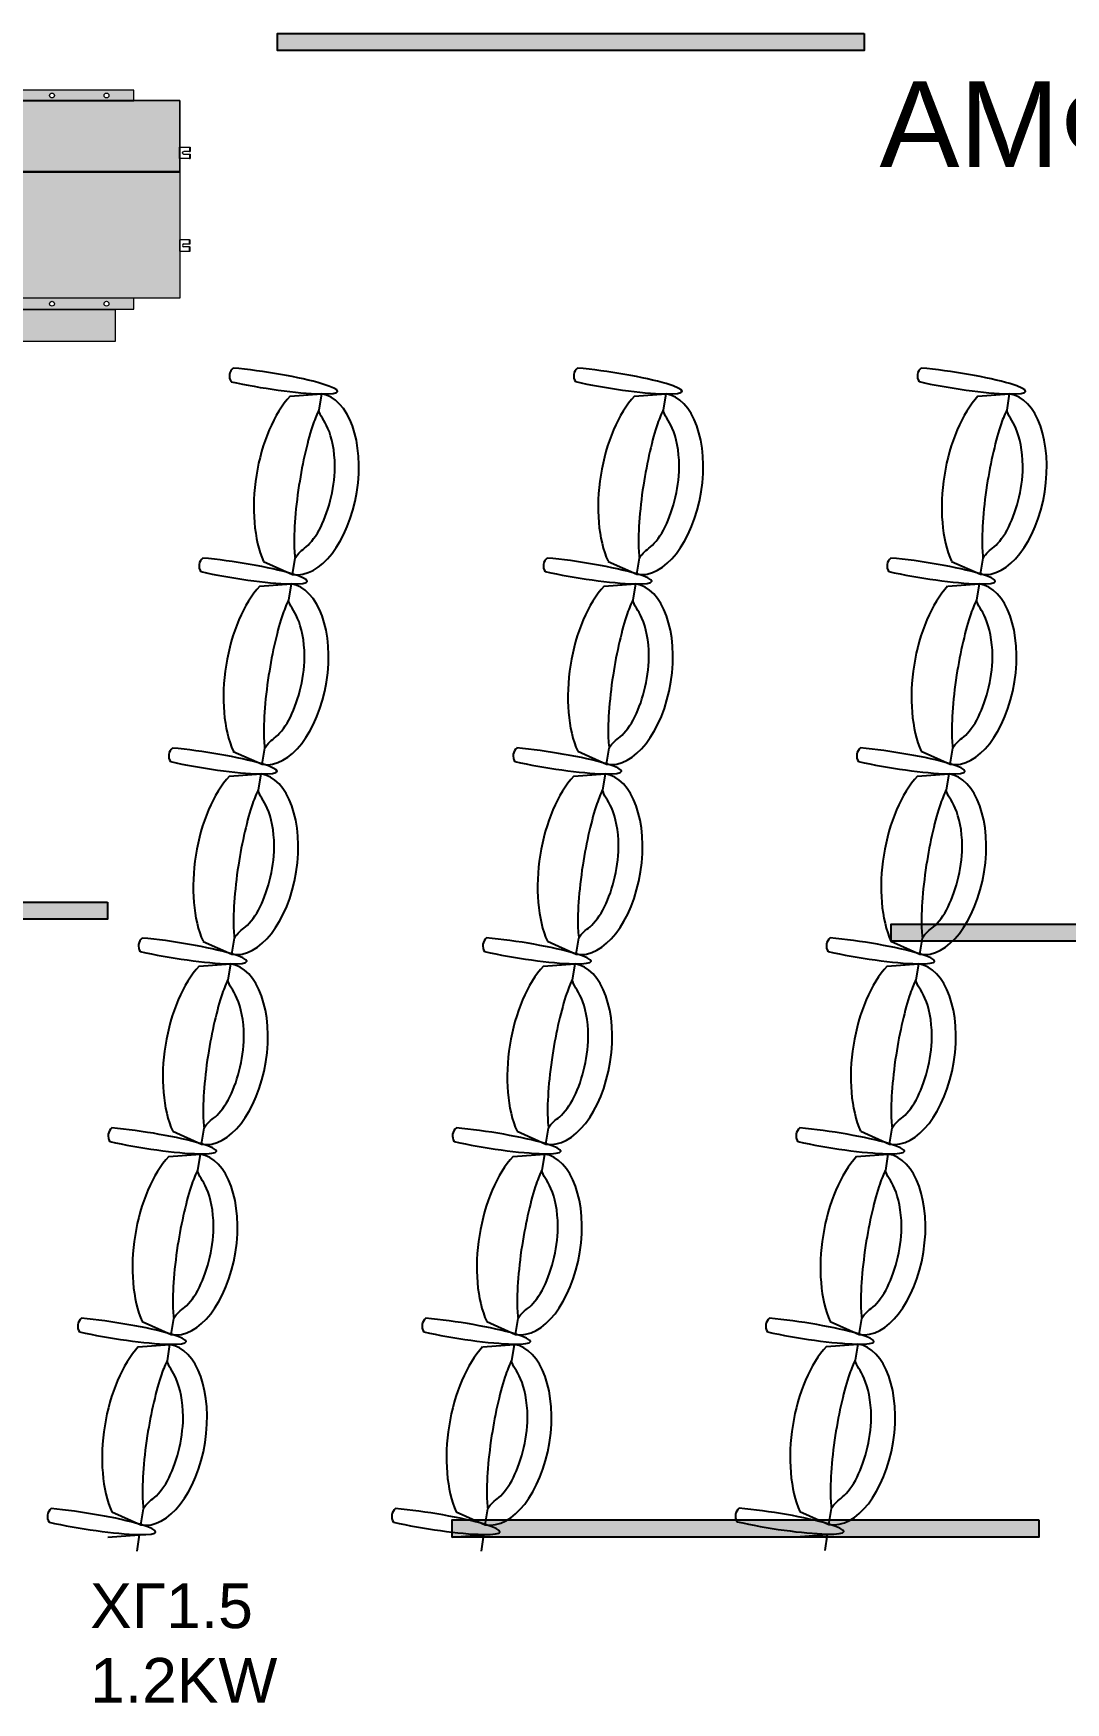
# Model space of a CAD drawing. Header units: metres. Extents: x -11 to 85, y -301 to 135.
# Drawn here: x 21.915 to 24.919, y 34.36 to 39.22 of the extents above; entities that cross this region are included whole.
import ezdxf

# ---------------------------------------------------------------- set-up
doc = ezdxf.new("R2010")
doc.units = ezdxf.units.M
doc.header["$LTSCALE"] = 0.036
for name, color, linetype in [('arxitek corofos', 252, 'Continuous'), ('Epipla', 252, 'Continuous'), ('hatch color', 252, 'Continuous'), ('HLEK_FL001_SYMBOLS', 230, 'Continuous'), ('KYKLOFORHTES', 152, 'Continuous')]:
    doc.layers.add(name, color=color, linetype=linetype)
doc.layers.add('axel', color=170, linetype='Continuous', lineweight=0)
doc.layers.add('fan klima vrv kanalati', color=170, linetype='Continuous', lineweight=0)
doc.styles.add('COMU-N', font='arial.ttf')

# ---------------------------------------------------------------- blocks, each defined once
blk = doc.blocks.new('A$C4C174ED7')
at = {"layer": 'Epipla'}
for p, q in [((2.6721, 3.0495), (2.7633, 3.0565)), ((2.7633, 3.0565), (2.7558, 3.009)), ((3.6743, 3.0497), (3.7655, 3.0566)), ((3.7655, 3.0566), (3.758, 3.0092)), ((4.6743, 3.0497), (4.7655, 3.0566)), ((4.7655, 3.0566), (4.758, 3.0092)), ((2.6795, 2.5311), (2.687, 2.578)), ((3.6817, 2.5313), (3.6892, 2.5782)), ((4.6817, 2.5313), (4.6892, 2.5782)), ((2.5954, 2.5688), (2.6795, 2.5311)), ((3.5976, 2.569), (3.6817, 2.5313)), ((4.5976, 2.569), (4.6817, 2.5313)), ((2.5838, 2.4965), (2.6751, 2.5035)), ((2.6751, 2.5035), (2.6675, 2.456)), ((3.5861, 2.4967), (3.6773, 2.5036)), ((3.6773, 2.5036), (3.6697, 2.4562)), ((4.5861, 2.4967), (4.6773, 2.5036)), ((4.6773, 2.5036), (4.6697, 2.4562)), ((2.5071, 2.0158), (2.5913, 1.9781)), ((2.5913, 1.9781), (2.5988, 2.025)), ((3.5094, 2.016), (3.5935, 1.9783)), ((3.5935, 1.9783), (3.601, 2.0252)), ((4.5094, 2.016), (4.5935, 1.9783)), ((4.5935, 1.9783), (4.601, 2.0252)), ((2.4956, 1.9435), (2.5869, 1.9505)), ((2.5869, 1.9505), (2.5793, 1.903)), ((3.4978, 1.9437), (3.5891, 1.9506)), ((3.5891, 1.9506), (3.5815, 1.9032)), ((4.4978, 1.9437), (4.5891, 1.9506)), ((4.5891, 1.9506), (4.5815, 1.9032)), ((2.4189, 1.4628), (2.503, 1.4251)), ((2.503, 1.4251), (2.5105, 1.472)), ((3.4211, 1.463), (3.5053, 1.4253)), ((3.5053, 1.4253), (3.5127, 1.4722)), ((4.4211, 1.463), (4.5053, 1.4253)), ((4.5053, 1.4253), (4.5127, 1.4722)), ((2.4074, 1.3905), (2.4986, 1.3975)), ((2.4986, 1.3975), (2.4911, 1.35)), ((3.4096, 1.3906), (3.5009, 1.3976)), ((3.5009, 1.3976), (3.4933, 1.3502)), ((4.4096, 1.3906), (4.5009, 1.3976)), ((4.5009, 1.3976), (4.4933, 1.3502)), ((2.3307, 0.9098), (2.4148, 0.8721)), ((2.4148, 0.8721), (2.4223, 0.919)), ((3.3329, 0.91), (3.417, 0.8723)), ((3.417, 0.8723), (3.4245, 0.9192)), ((4.3329, 0.91), (4.417, 0.8723)), ((4.417, 0.8723), (4.4245, 0.9192)), ((2.319, 0.8364), (2.4102, 0.8434)), ((2.4102, 0.8434), (2.4027, 0.7959)), ((3.3212, 0.8366), (3.4124, 0.8435)), ((3.4124, 0.8435), (3.4049, 0.7961)), ((4.3212, 0.8366), (4.4124, 0.8435)), ((4.4124, 0.8435), (4.4049, 0.7961)), ((2.2423, 0.3557), (2.3264, 0.318)), ((2.3264, 0.318), (2.3339, 0.3649)), ((3.2445, 0.3559), (3.3286, 0.3182)), ((3.3286, 0.3182), (3.3361, 0.3651)), ((4.2445, 0.3559), (4.3286, 0.3182)), ((4.3286, 0.3182), (4.3361, 0.3651)), ((2.2306, 0.2823), (2.3218, 0.2893)), ((2.3218, 0.2893), (2.3143, 0.2418)), ((3.2328, 0.2825), (3.324, 0.2894)), ((3.324, 0.2894), (3.3165, 0.242)), ((4.233, 0.2836), (4.3242, 0.2905)), ((4.3242, 0.2905), (4.3166, 0.2431)), ((2.238, -0.2361), (2.2455, -0.1892)), ((3.2402, -0.2359), (3.2477, -0.189)), ((4.2404, -0.2348), (4.2479, -0.1879)), ((2.1539, -0.1984), (2.238, -0.2361)), ((3.1561, -0.1982), (3.2402, -0.2359)), ((4.1563, -0.1971), (4.2404, -0.2348)), ((2.1422, -0.2718), (2.2334, -0.2648)), ((2.2334, -0.2648), (2.2259, -0.3123)), ((3.1444, -0.2716), (3.2356, -0.2647)), ((3.2356, -0.2647), (3.2281, -0.3121)), ((4.1446, -0.2705), (4.2358, -0.2636)), ((4.2358, -0.2636), (4.2282, -0.311))]:
    blk.add_line(p, q, dxfattribs=at)
for points in [[(2.5069, 3.1315, 0.397593), (2.5007, 3.092)], [(3.5091, 3.1317, 0.397593), (3.503, 3.0922)], [(4.5091, 3.1317, 0.397593), (4.503, 3.0922)], [(2.4187, 2.5785, 0.397593), (2.4125, 2.539)], [(3.4209, 2.5787, 0.397593), (3.4147, 2.5392)], [(4.4209, 2.5787, 0.397593), (4.4147, 2.5392)], [(2.3304, 2.0255, 0.397593), (2.3243, 1.986)], [(3.3327, 2.0257, 0.397593), (3.3265, 1.9862)], [(4.3327, 2.0257, 0.397593), (4.3265, 1.9862)], [(2.2422, 1.4725, 0.397593), (2.2361, 1.433)], [(3.2444, 1.4727, 0.397593), (3.2383, 1.4331)], [(4.2444, 1.4727, 0.397593), (4.2383, 1.4331)], [(2.154, 0.9195, 0.397593), (2.1478, 0.88)], [(2.154, 0.9195, 0.397593), (2.1478, 0.88)], [(3.1562, 0.9197, 0.397593), (3.15, 0.8801)], [(3.1562, 0.9197, 0.397593), (3.15, 0.8801)], [(4.1562, 0.9197, 0.397593), (4.15, 0.8801)], [(2.0656, 0.3654, 0.397593), (2.0594, 0.3259)], [(2.0656, 0.3654, 0.397593), (2.0594, 0.3259)], [(3.0678, 0.3656, 0.397593), (3.0616, 0.326)], [(3.0678, 0.3656, 0.397593), (3.0616, 0.326)], [(4.0678, 0.3656, 0.397593), (4.0616, 0.326)], [(1.9772, -0.1887, 0.397593), (1.971, -0.2282)], [(1.9772, -0.1887, 0.397593), (1.971, -0.2282)], [(2.9794, -0.1885, 0.397593), (2.9732, -0.228)], [(2.9794, -0.1885, 0.397593), (2.9732, -0.228)], [(3.9796, -0.1874, 0.397593), (3.9734, -0.227)]]:
    blk.add_lwpolyline(points, format="xyb", dxfattribs=at)
for centre, major_axis, ratio, start_param, end_param in [((2.6079, 3.0954), (-0.2028, 0.0318), 0.113529, 1.031877, 5.251545), ((3.6101, 3.0956), (-0.2028, 0.0318), 0.113529, 1.031877, 5.251545), ((4.6101, 3.0956), (-0.2028, 0.0318), 0.113529, 1.031877, 5.251545), ((2.7214, 2.7938), (0.0463, 0.2995), 0.493003, 0.628379, 2.49343), ((2.7214, 2.7938), (0.0419, 0.2627), 0.552275, 3.141593, 6.283185), ((3.7236, 2.794), (0.0463, 0.2995), 0.493003, 0.628379, 2.49343), ((3.7236, 2.794), (0.0419, 0.2627), 0.552275, 3.141593, 6.283185), ((4.7236, 2.794), (0.0463, 0.2995), 0.493003, 0.628379, 2.49343), ((4.7236, 2.794), (0.0419, 0.2627), 0.552275, 3.141593, 6.283185), ((2.5197, 2.5424), (-0.2028, 0.0318), 0.113529, 1.031877, 5.251545), ((3.5219, 2.5426), (-0.2028, 0.0318), 0.113529, 1.031877, 5.251545), ((4.5219, 2.5426), (-0.2028, 0.0318), 0.113529, 1.031877, 5.251545), ((2.6332, 2.2408), (0.0463, 0.2995), 0.493003, 0.628379, 2.49343), ((2.6332, 2.2408), (0.0419, 0.2627), 0.552275, 3.141593, 6.283185), ((3.6354, 2.241), (0.0463, 0.2995), 0.493003, 0.628379, 2.49343), ((3.6354, 2.241), (0.0419, 0.2627), 0.552275, 3.141593, 6.283185), ((4.6354, 2.241), (0.0463, 0.2995), 0.493003, 0.628379, 2.49343), ((4.6354, 2.241), (0.0419, 0.2627), 0.552275, 3.141593, 6.283185), ((2.4315, 1.9894), (-0.2028, 0.0318), 0.113529, 1.031877, 5.251545), ((3.4337, 1.9896), (-0.2028, 0.0318), 0.113529, 1.031877, 5.251545), ((4.4337, 1.9896), (-0.2028, 0.0318), 0.113529, 1.031877, 5.251545), ((2.545, 1.6878), (0.0419, 0.2627), 0.552275, 3.141593, 6.283185), ((3.5472, 1.6879), (0.0419, 0.2627), 0.552275, 3.141593, 6.283185), ((4.5472, 1.6879), (0.0419, 0.2627), 0.552275, 3.141593, 6.283185), ((2.545, 1.6878), (0.0463, 0.2995), 0.493003, 0.628379, 2.49343), ((3.5472, 1.6879), (0.0463, 0.2995), 0.493003, 0.628379, 2.49343), ((4.5472, 1.6879), (0.0463, 0.2995), 0.493003, 0.628379, 2.49343), ((2.3432, 1.4364), (-0.2028, 0.0318), 0.113529, 1.031877, 5.251545), ((3.3454, 1.4366), (-0.2028, 0.0318), 0.113529, 1.031877, 5.251545), ((4.3454, 1.4366), (-0.2028, 0.0318), 0.113529, 1.031877, 5.251545), ((2.4567, 1.1348), (0.0463, 0.2995), 0.493003, 0.628379, 2.49343), ((2.4567, 1.1348), (0.0419, 0.2627), 0.552275, 3.141593, 6.283185), ((3.4589, 1.1349), (0.0463, 0.2995), 0.493003, 0.628379, 2.49343), ((3.4589, 1.1349), (0.0419, 0.2627), 0.552275, 3.141593, 6.283185), ((4.4589, 1.1349), (0.0463, 0.2995), 0.493003, 0.628379, 2.49343), ((4.4589, 1.1349), (0.0419, 0.2627), 0.552275, 3.141593, 6.283185), ((2.255, 0.8834), (-0.2028, 0.0318), 0.113529, 1.031877, 5.251545), ((3.2572, 0.8836), (-0.2028, 0.0318), 0.113529, 1.031877, 5.251545), ((4.2572, 0.8836), (-0.2028, 0.0318), 0.113529, 1.031877, 5.251545), ((2.3683, 0.5807), (0.0463, 0.2995), 0.493003, 0.628379, 2.49343), ((2.3683, 0.5807), (0.0419, 0.2627), 0.552275, 3.141593, 6.283185), ((3.3705, 0.5809), (0.0463, 0.2995), 0.493003, 0.628379, 2.49343), ((3.3705, 0.5809), (0.0419, 0.2627), 0.552275, 3.141593, 6.283185), ((4.3705, 0.5809), (0.0463, 0.2995), 0.493003, 0.628379, 2.49343), ((4.3705, 0.5809), (0.0419, 0.2627), 0.552275, 3.141593, 6.283185), ((2.1666, 0.3293), (-0.2028, 0.0318), 0.113529, 1.031877, 5.251545), ((3.1688, 0.3295), (-0.2028, 0.0318), 0.113529, 1.031877, 5.251545), ((4.1688, 0.3295), (-0.2028, 0.0318), 0.113529, 1.031877, 5.251545), ((2.2799, 0.0266), (0.0463, 0.2995), 0.493003, 0.628379, 2.49343), ((2.2799, 0.0266), (0.0419, 0.2627), 0.552275, 3.141593, 6.283185), ((3.2821, 0.0268), (0.0463, 0.2995), 0.493003, 0.628379, 2.49343), ((3.2821, 0.0268), (0.0419, 0.2627), 0.552275, 3.141593, 6.283185), ((4.2823, 0.0278), (0.0463, 0.2995), 0.493003, 0.628379, 2.49343), ((4.2823, 0.0278), (0.0419, 0.2627), 0.552275, 3.141593, 6.283185), ((2.0782, -0.2248), (-0.2028, 0.0318), 0.113529, 1.031877, 5.251545), ((3.0804, -0.2246), (-0.2028, 0.0318), 0.113529, 1.031877, 5.251545), ((4.0806, -0.2235), (-0.2028, 0.0318), 0.113529, 1.031877, 5.251545)]:
    blk.add_ellipse(centre, major_axis=major_axis, ratio=ratio, start_param=start_param, end_param=end_param, dxfattribs=at)
for points, knots in [([(2.7558, 3.009), (2.7512, 3), (2.7453, 2.9861), (2.7243, 2.9246), (2.7086, 2.8574), (2.6867, 2.716), (2.682, 2.6419), (2.6854, 2.5909), (2.6862, 2.584), (2.6871, 2.5785)], [0.506584, 0.506584, 0.506584, 0.506584, 0.805592, 0.805592, 1.599086, 1.599086, 2.473163, 2.473163, 2.635992, 2.635992, 2.635992, 2.635992]), ([(2.6871, 2.5785), (2.6871, 2.5785), (2.6981, 2.5959), (2.7217, 2.6117), (2.7376, 2.6278), (2.7785, 2.6951), (2.7991, 2.7656), (2.8043, 2.8747), (2.7972, 2.9169), (2.7758, 2.9754), (2.7637, 2.9856), (2.7558, 3.009), (2.7558, 3.009), (2.7558, 3.009)], [3.141593, 3.141593, 3.141593, 3.141593, 3.601272, 3.601272, 4.06095, 4.06095, 4.924473, 4.924473, 5.526258, 5.526258, 6.140896, 6.140896, 6.283185, 6.283185, 6.283185, 6.283185]), ([(3.758, 3.0092), (3.7534, 3.0001), (3.7475, 2.9863), (3.7265, 2.9247), (3.7108, 2.8576), (3.689, 2.7162), (3.6843, 2.6421), (3.6876, 2.5911), (3.6884, 2.5841), (3.6893, 2.5786)], [0.506584, 0.506584, 0.506584, 0.506584, 0.805592, 0.805592, 1.599086, 1.599086, 2.473163, 2.473163, 2.635992, 2.635992, 2.635992, 2.635992]), ([(3.6893, 2.5786), (3.6893, 2.5786), (3.7003, 2.5961), (3.724, 2.6118), (3.7398, 2.628), (3.7807, 2.6953), (3.8013, 2.7658), (3.8065, 2.8749), (3.7994, 2.9171), (3.778, 2.9756), (3.7659, 2.9858), (3.758, 3.0092), (3.758, 3.0092), (3.758, 3.0092)], [3.141593, 3.141593, 3.141593, 3.141593, 3.601272, 3.601272, 4.06095, 4.06095, 4.924473, 4.924473, 5.526258, 5.526258, 6.140896, 6.140896, 6.283185, 6.283185, 6.283185, 6.283185]), ([(4.758, 3.0092), (4.7534, 3.0001), (4.7475, 2.9863), (4.7265, 2.9247), (4.7108, 2.8576), (4.689, 2.7162), (4.6843, 2.6421), (4.6876, 2.5911), (4.6884, 2.5841), (4.6893, 2.5786)], [0.506584, 0.506584, 0.506584, 0.506584, 0.805592, 0.805592, 1.599086, 1.599086, 2.473163, 2.473163, 2.635992, 2.635992, 2.635992, 2.635992]), ([(4.6893, 2.5786), (4.6893, 2.5786), (4.7003, 2.5961), (4.724, 2.6118), (4.7398, 2.628), (4.7807, 2.6953), (4.8013, 2.7658), (4.8065, 2.8749), (4.7994, 2.9171), (4.778, 2.9756), (4.7659, 2.9858), (4.758, 3.0092), (4.758, 3.0092), (4.758, 3.0092)], [3.141593, 3.141593, 3.141593, 3.141593, 3.601272, 3.601272, 4.06095, 4.06095, 4.924473, 4.924473, 5.526258, 5.526258, 6.140896, 6.140896, 6.283185, 6.283185, 6.283185, 6.283185]), ([(2.6675, 2.456), (2.6629, 2.4469), (2.6571, 2.4331), (2.636, 2.3715), (2.6203, 2.3044), (2.5985, 2.163), (2.5938, 2.0889), (2.5972, 2.0379), (2.598, 2.031), (2.5988, 2.0255)], [0.506584, 0.506584, 0.506584, 0.506584, 0.805592, 0.805592, 1.599086, 1.599086, 2.473163, 2.473163, 2.635992, 2.635992, 2.635992, 2.635992]), ([(2.5988, 2.0255), (2.5988, 2.0255), (2.6099, 2.0429), (2.6335, 2.0587), (2.6494, 2.0748), (2.6902, 2.1421), (2.7109, 2.2126), (2.7161, 2.3217), (2.7089, 2.3639), (2.6875, 2.4224), (2.6754, 2.4326), (2.6675, 2.456), (2.6675, 2.456), (2.6675, 2.456)], [3.141593, 3.141593, 3.141593, 3.141593, 3.601272, 3.601272, 4.06095, 4.06095, 4.924473, 4.924473, 5.526258, 5.526258, 6.140896, 6.140896, 6.283185, 6.283185, 6.283185, 6.283185]), ([(3.6697, 2.4562), (3.6652, 2.4471), (3.6593, 2.4333), (3.6382, 2.3717), (3.6225, 2.3046), (3.6007, 2.1632), (3.596, 2.0891), (3.5994, 2.0381), (3.6002, 2.0311), (3.6011, 2.0256)], [0.506584, 0.506584, 0.506584, 0.506584, 0.805592, 0.805592, 1.599086, 1.599086, 2.473163, 2.473163, 2.635992, 2.635992, 2.635992, 2.635992]), ([(3.6011, 2.0256), (3.6011, 2.0256), (3.6121, 2.0431), (3.6357, 2.0588), (3.6516, 2.075), (3.6925, 2.1422), (3.7131, 2.2128), (3.7183, 2.3219), (3.7111, 2.364), (3.6897, 2.4226), (3.6777, 2.4328), (3.6697, 2.4562), (3.6697, 2.4562), (3.6697, 2.4562)], [3.141593, 3.141593, 3.141593, 3.141593, 3.601272, 3.601272, 4.06095, 4.06095, 4.924473, 4.924473, 5.526258, 5.526258, 6.140896, 6.140896, 6.283185, 6.283185, 6.283185, 6.283185]), ([(4.6697, 2.4562), (4.6652, 2.4471), (4.6593, 2.4333), (4.6382, 2.3717), (4.6225, 2.3046), (4.6007, 2.1632), (4.596, 2.0891), (4.5994, 2.0381), (4.6002, 2.0311), (4.6011, 2.0256)], [0.506584, 0.506584, 0.506584, 0.506584, 0.805592, 0.805592, 1.599086, 1.599086, 2.473163, 2.473163, 2.635992, 2.635992, 2.635992, 2.635992]), ([(4.6011, 2.0256), (4.6011, 2.0256), (4.6121, 2.0431), (4.6357, 2.0588), (4.6516, 2.075), (4.6925, 2.1422), (4.7131, 2.2128), (4.7183, 2.3219), (4.7111, 2.364), (4.6897, 2.4226), (4.6777, 2.4328), (4.6697, 2.4562), (4.6697, 2.4562), (4.6697, 2.4562)], [3.141593, 3.141593, 3.141593, 3.141593, 3.601272, 3.601272, 4.06095, 4.06095, 4.924473, 4.924473, 5.526258, 5.526258, 6.140896, 6.140896, 6.283185, 6.283185, 6.283185, 6.283185]), ([(2.5793, 1.903), (2.5747, 1.8939), (2.5689, 1.8801), (2.5478, 1.8185), (2.5321, 1.7514), (2.5103, 1.61), (2.5056, 1.5359), (2.509, 1.4849), (2.5097, 1.4779), (2.5106, 1.4725)], [0.506584, 0.506584, 0.506584, 0.506584, 0.805592, 0.805592, 1.599086, 1.599086, 2.473163, 2.473163, 2.635992, 2.635992, 2.635992, 2.635992]), ([(2.5106, 1.4725), (2.5106, 1.4725), (2.5216, 1.4899), (2.5453, 1.5057), (2.5612, 1.5218), (2.602, 1.5891), (2.6227, 1.6596), (2.6278, 1.7687), (2.6207, 1.8109), (2.5993, 1.8694), (2.5872, 1.8796), (2.5793, 1.903), (2.5793, 1.903), (2.5793, 1.903)], [3.141593, 3.141593, 3.141593, 3.141593, 3.601272, 3.601272, 4.06095, 4.06095, 4.924473, 4.924473, 5.526258, 5.526258, 6.140896, 6.140896, 6.283185, 6.283185, 6.283185, 6.283185]), ([(3.5815, 1.9032), (3.5769, 1.8941), (3.5711, 1.8803), (3.55, 1.8187), (3.5343, 1.7516), (3.5125, 1.6102), (3.5078, 1.5361), (3.5112, 1.4851), (3.512, 1.4781), (3.5128, 1.4726)], [0.506584, 0.506584, 0.506584, 0.506584, 0.805592, 0.805592, 1.599086, 1.599086, 2.473163, 2.473163, 2.635992, 2.635992, 2.635992, 2.635992]), ([(3.5128, 1.4726), (3.5128, 1.4726), (3.5239, 1.4901), (3.5475, 1.5058), (3.5634, 1.5219), (3.6042, 1.5892), (3.6249, 1.6598), (3.6301, 1.7689), (3.6229, 1.811), (3.6015, 1.8696), (3.5894, 1.8798), (3.5815, 1.9032), (3.5815, 1.9032), (3.5815, 1.9032)], [3.141593, 3.141593, 3.141593, 3.141593, 3.601272, 3.601272, 4.06095, 4.06095, 4.924473, 4.924473, 5.526258, 5.526258, 6.140896, 6.140896, 6.283185, 6.283185, 6.283185, 6.283185]), ([(4.5815, 1.9032), (4.5769, 1.8941), (4.5711, 1.8803), (4.55, 1.8187), (4.5343, 1.7516), (4.5125, 1.6102), (4.5078, 1.5361), (4.5112, 1.4851), (4.512, 1.4781), (4.5128, 1.4726)], [0.506584, 0.506584, 0.506584, 0.506584, 0.805592, 0.805592, 1.599086, 1.599086, 2.473163, 2.473163, 2.635992, 2.635992, 2.635992, 2.635992]), ([(4.5128, 1.4726), (4.5128, 1.4726), (4.5239, 1.4901), (4.5475, 1.5058), (4.5634, 1.5219), (4.6042, 1.5892), (4.6249, 1.6598), (4.6301, 1.7689), (4.6229, 1.811), (4.6015, 1.8696), (4.5894, 1.8798), (4.5815, 1.9032), (4.5815, 1.9032), (4.5815, 1.9032)], [3.141593, 3.141593, 3.141593, 3.141593, 3.601272, 3.601272, 4.06095, 4.06095, 4.924473, 4.924473, 5.526258, 5.526258, 6.140896, 6.140896, 6.283185, 6.283185, 6.283185, 6.283185]), ([(2.4911, 1.35), (2.4865, 1.3409), (2.4806, 1.3271), (2.4596, 1.2655), (2.4439, 1.1984), (2.422, 1.057), (2.4174, 0.9829), (2.4207, 0.9319), (2.4215, 0.9249), (2.4224, 0.9195)], [0.506584, 0.506584, 0.506584, 0.506584, 0.805592, 0.805592, 1.599086, 1.599086, 2.473163, 2.473163, 2.635992, 2.635992, 2.635992, 2.635992]), ([(2.4224, 0.9195), (2.4224, 0.9195), (2.4334, 0.9369), (2.4571, 0.9527), (2.4729, 0.9688), (2.5138, 1.0361), (2.5344, 1.1066), (2.5396, 1.2157), (2.5325, 1.2579), (2.5111, 1.3164), (2.499, 1.3266), (2.4911, 1.35), (2.4911, 1.35), (2.4911, 1.35)], [3.141593, 3.141593, 3.141593, 3.141593, 3.601272, 3.601272, 4.06095, 4.06095, 4.924473, 4.924473, 5.526258, 5.526258, 6.140896, 6.140896, 6.283185, 6.283185, 6.283185, 6.283185]), ([(3.4933, 1.3502), (3.4887, 1.3411), (3.4828, 1.3273), (3.4618, 1.2657), (3.4461, 1.1985), (3.4243, 1.0572), (3.4196, 0.9831), (3.4229, 0.9321), (3.4237, 0.9251), (3.4246, 0.9196)], [0.506584, 0.506584, 0.506584, 0.506584, 0.805592, 0.805592, 1.599086, 1.599086, 2.473163, 2.473163, 2.635992, 2.635992, 2.635992, 2.635992]), ([(3.4246, 0.9196), (3.4246, 0.9196), (3.4356, 0.937), (3.4593, 0.9528), (3.4751, 0.9689), (3.516, 1.0362), (3.5366, 1.1068), (3.5418, 1.2159), (3.5347, 1.258), (3.5133, 1.3166), (3.5012, 1.3268), (3.4933, 1.3502), (3.4933, 1.3502), (3.4933, 1.3502)], [3.141593, 3.141593, 3.141593, 3.141593, 3.601272, 3.601272, 4.06095, 4.06095, 4.924473, 4.924473, 5.526258, 5.526258, 6.140896, 6.140896, 6.283185, 6.283185, 6.283185, 6.283185]), ([(4.4933, 1.3502), (4.4887, 1.3411), (4.4828, 1.3273), (4.4618, 1.2657), (4.4461, 1.1985), (4.4243, 1.0572), (4.4196, 0.9831), (4.4229, 0.9321), (4.4237, 0.9251), (4.4246, 0.9196)], [0.506584, 0.506584, 0.506584, 0.506584, 0.805592, 0.805592, 1.599086, 1.599086, 2.473163, 2.473163, 2.635992, 2.635992, 2.635992, 2.635992]), ([(4.4246, 0.9196), (4.4246, 0.9196), (4.4356, 0.937), (4.4593, 0.9528), (4.4751, 0.9689), (4.516, 1.0362), (4.5366, 1.1068), (4.5418, 1.2159), (4.5347, 1.258), (4.5133, 1.3166), (4.5012, 1.3268), (4.4933, 1.3502), (4.4933, 1.3502), (4.4933, 1.3502)], [3.141593, 3.141593, 3.141593, 3.141593, 3.601272, 3.601272, 4.06095, 4.06095, 4.924473, 4.924473, 5.526258, 5.526258, 6.140896, 6.140896, 6.283185, 6.283185, 6.283185, 6.283185]), ([(2.4027, 0.7959), (2.3981, 0.7868), (2.3922, 0.773), (2.3712, 0.7114), (2.3555, 0.6443), (2.3336, 0.5029), (2.3289, 0.4288), (2.3323, 0.3778), (2.3331, 0.3709), (2.334, 0.3654)], [0.506584, 0.506584, 0.506584, 0.506584, 0.805592, 0.805592, 1.599086, 1.599086, 2.473163, 2.473163, 2.635992, 2.635992, 2.635992, 2.635992]), ([(2.334, 0.3654), (2.334, 0.3654), (2.345, 0.3828), (2.3687, 0.3986), (2.3845, 0.4147), (2.4254, 0.482), (2.446, 0.5525), (2.4512, 0.6616), (2.4441, 0.7038), (2.4227, 0.7623), (2.4106, 0.7725), (2.4027, 0.7959), (2.4027, 0.7959), (2.4027, 0.7959)], [3.141593, 3.141593, 3.141593, 3.141593, 3.601272, 3.601272, 4.06095, 4.06095, 4.924473, 4.924473, 5.526258, 5.526258, 6.140896, 6.140896, 6.283185, 6.283185, 6.283185, 6.283185]), ([(3.4049, 0.7961), (3.4003, 0.787), (3.3944, 0.7732), (3.3734, 0.7116), (3.3577, 0.6445), (3.3359, 0.5031), (3.3312, 0.429), (3.3345, 0.378), (3.3353, 0.371), (3.3362, 0.3655)], [0.506584, 0.506584, 0.506584, 0.506584, 0.805592, 0.805592, 1.599086, 1.599086, 2.473163, 2.473163, 2.635992, 2.635992, 2.635992, 2.635992]), ([(3.3362, 0.3655), (3.3362, 0.3655), (3.3472, 0.383), (3.3709, 0.3987), (3.3867, 0.4149), (3.4276, 0.4821), (3.4482, 0.5527), (3.4534, 0.6618), (3.4463, 0.7039), (3.4249, 0.7625), (3.4128, 0.7727), (3.4049, 0.7961), (3.4049, 0.7961), (3.4049, 0.7961)], [3.141593, 3.141593, 3.141593, 3.141593, 3.601272, 3.601272, 4.06095, 4.06095, 4.924473, 4.924473, 5.526258, 5.526258, 6.140896, 6.140896, 6.283185, 6.283185, 6.283185, 6.283185]), ([(4.4049, 0.7961), (4.4003, 0.787), (4.3944, 0.7732), (4.3734, 0.7116), (4.3577, 0.6445), (4.3359, 0.5031), (4.3312, 0.429), (4.3345, 0.378), (4.3353, 0.371), (4.3362, 0.3655)], [0.506584, 0.506584, 0.506584, 0.506584, 0.805592, 0.805592, 1.599086, 1.599086, 2.473163, 2.473163, 2.635992, 2.635992, 2.635992, 2.635992]), ([(4.3362, 0.3655), (4.3362, 0.3655), (4.3472, 0.383), (4.3709, 0.3987), (4.3867, 0.4149), (4.4276, 0.4821), (4.4482, 0.5527), (4.4534, 0.6618), (4.4463, 0.7039), (4.4249, 0.7625), (4.4128, 0.7727), (4.4049, 0.7961), (4.4049, 0.7961), (4.4049, 0.7961)], [3.141593, 3.141593, 3.141593, 3.141593, 3.601272, 3.601272, 4.06095, 4.06095, 4.924473, 4.924473, 5.526258, 5.526258, 6.140896, 6.140896, 6.283185, 6.283185, 6.283185, 6.283185]), ([(4.3166, 0.2431), (4.3121, 0.234), (4.3062, 0.2202), (4.2852, 0.1586), (4.2694, 0.0914), (4.2476, -0.0499), (4.2429, -0.124), (4.2463, -0.175), (4.2471, -0.182), (4.248, -0.1875)], [0.506584, 0.506584, 0.506584, 0.506584, 0.805592, 0.805592, 1.599086, 1.599086, 2.473163, 2.473163, 2.635992, 2.635992, 2.635992, 2.635992]), ([(4.248, -0.1875), (4.248, -0.1875), (4.259, -0.17), (4.2826, -0.1543), (4.2985, -0.1382), (4.3394, -0.0709), (4.36, -0.0003), (4.3652, 0.1088), (4.358, 0.1509), (4.3366, 0.2095), (4.3246, 0.2197), (4.3166, 0.2431), (4.3166, 0.2431), (4.3166, 0.2431)], [3.141593, 3.141593, 3.141593, 3.141593, 3.601272, 3.601272, 4.06095, 4.06095, 4.924473, 4.924473, 5.526258, 5.526258, 6.140896, 6.140896, 6.283185, 6.283185, 6.283185, 6.283185]), ([(2.3143, 0.2418), (2.3097, 0.2328), (2.3038, 0.2189), (2.2828, 0.1574), (2.2671, 0.0902), (2.2452, -0.0512), (2.2405, -0.1253), (2.2439, -0.1763), (2.2447, -0.1832), (2.2456, -0.1887)], [0.506584, 0.506584, 0.506584, 0.506584, 0.805592, 0.805592, 1.599086, 1.599086, 2.473163, 2.473163, 2.635992, 2.635992, 2.635992, 2.635992]), ([(2.2456, -0.1887), (2.2456, -0.1887), (2.2566, -0.1713), (2.2802, -0.1555), (2.2961, -0.1394), (2.337, -0.0721), (2.3576, -0.0016), (2.3628, 0.1075), (2.3557, 0.1497), (2.3343, 0.2082), (2.3222, 0.2184), (2.3143, 0.2418), (2.3143, 0.2418), (2.3143, 0.2418)], [3.141593, 3.141593, 3.141593, 3.141593, 3.601272, 3.601272, 4.06095, 4.06095, 4.924473, 4.924473, 5.526258, 5.526258, 6.140896, 6.140896, 6.283185, 6.283185, 6.283185, 6.283185]), ([(3.3165, 0.242), (3.3119, 0.2329), (3.306, 0.2191), (3.285, 0.1575), (3.2693, 0.0904), (3.2475, -0.051), (3.2428, -0.1251), (3.2461, -0.1761), (3.2469, -0.1831), (3.2478, -0.1886)], [0.506584, 0.506584, 0.506584, 0.506584, 0.805592, 0.805592, 1.599086, 1.599086, 2.473163, 2.473163, 2.635992, 2.635992, 2.635992, 2.635992]), ([(3.2478, -0.1886), (3.2478, -0.1886), (3.2588, -0.1711), (3.2825, -0.1554), (3.2983, -0.1392), (3.3392, -0.0719), (3.3598, -0.0014), (3.365, 0.1077), (3.3579, 0.1499), (3.3365, 0.2084), (3.3244, 0.2186), (3.3165, 0.242), (3.3165, 0.242), (3.3165, 0.242)], [3.141593, 3.141593, 3.141593, 3.141593, 3.601272, 3.601272, 4.06095, 4.06095, 4.924473, 4.924473, 5.526258, 5.526258, 6.140896, 6.140896, 6.283185, 6.283185, 6.283185, 6.283185])]:
    blk.add_open_spline(points, degree=3, knots=knots, dxfattribs=at)
blk = doc.blocks.new('led 69W')
at = {"layer": 'hatch color'}
blk.add_hatch(color=181, dxfattribs=at).paths.add_polyline_path([(102.8081, -3.6363), (102.8081, -3.6863), (101.1007, -3.6863), (101.1007, -3.6363)])
at = {"layer": 'HLEK_FL001_SYMBOLS'}
blk.add_lwpolyline([(102.8081, -3.6363), (102.8081, -3.6863), (101.1007, -3.6863), (101.1007, -3.6363)], close=True, dxfattribs=at)
blk = doc.blocks.new('A$C5A126718')
at = {"layer": 'axel'}
for p, q in [((-0.0317, 0.0343), (-0.0317, 0.0321)), ((-0.0301, 0.0343), (-0.0317, 0.0343)), ((-0.0317, 0.0321), (-0.0317, 0.0236)), ((-0.0317, 0.0321), (-0.0301, 0.0321)), ((-0.0317, 0.0236), (-0.0301, 0.0236)), ((-0.0317, 0.0236), (-0.0317, 0.0214)), ((-0.0301, 0.0214), (-0.0317, 0.0214)), ((-0.0301, 0.0129), (-0.0317, 0.0129)), ((-0.0317, 0.0129), (-0.0317, 0.0107)), ((-0.0317, 0.0107), (-0.0301, 0.0107)), ((-0.0317, 0.0107), (-0.0317, 0.0021)), ((-0.0317, 0.0021), (-0.0301, 0.0021)), ((-0.0317, 0.0021), (-0.0317, 0)), ((-0.0301, 0), (-0.0317, 0)), ((-0.0012, 0.0343), (-0.0301, 0.0343)), ((-0.0301, 0.0343), (-0.0301, 0.0321)), ((-0.0301, 0.0321), (-0.0301, 0.0236)), ((-0.0301, 0.0236), (-0.0301, 0.0214)), ((-0.0301, 0.0214), (-0.0131, 0.0214)), ((-0.0301, 0.0129), (-0.0301, 0.0107)), ((-0.0131, 0.0129), (-0.0301, 0.0129)), ((-0.0301, 0.0107), (-0.0301, 0.0021)), ((-0.0301, 0.0021), (-0.0301, 0)), ((-0.0301, 0), (-0.0012, 0)), ((-0.0012, 0.0343), (0, 0.0343)), ((-0.0012, 0.0343), (-0.0012, 0.033)), ((-0.0012, 0.033), (-0.0012, 0.03)), ((-0.0012, 0.03), (-0.0012, 0.0271)), ((-0.0012, 0.0271), (0, 0.0271)), ((-0.0012, 0.027), (-0.0012, 0.0271)), ((-0.0012, 0.0073), (-0.0012, 0.027)), ((-0.0012, 0.0071), (-0.0012, 0.0073)), ((-0.0012, 0.0071), (0, 0.0071)), ((-0.0012, 0.0071), (-0.0012, 0.0043)), ((-0.0012, 0.0043), (-0.0012, 0.0013)), ((-0.0012, 0.0013), (-0.0012, 0)), ((-0.0012, 0), (0, 0)), ((0.0004, 0.0271), (0.0004, 0.0343)), ((0.0004, 0.0271), (0.0004, 0.0343)), ((0.0004, 0.0211), (0.0004, 0.0271)), ((0.0004, 0.0211), (0.0004, 0.0271)), ((0.0004, 0.0207), (0.0004, 0.0211)), ((0.0004, 0.0207), (0.0004, 0.0211)), ((0.0004, 0.0186), (0.0004, 0.0207)), ((0.0004, 0.0186), (0.0004, 0.0207)), ((0.0004, 0.0157), (0.0004, 0.0186)), ((0.0004, 0.0157), (0.0004, 0.0186)), ((0.0004, 0.0136), (0.0004, 0.0157)), ((0.0004, 0.0136), (0.0004, 0.0157)), ((0.0004, 0.0132), (0.0004, 0.0136)), ((0.0004, 0.0132), (0.0004, 0.0136)), ((0.0004, 0.0071), (0.0004, 0.0132)), ((0.0004, 0.0071), (0.0004, 0.0132)), ((0.0004, 0), (0.0004, 0.0071)), ((0.0004, 0), (0.0004, 0.0071))]:
    blk.add_line(p, q, dxfattribs=at)
blk.add_arc((-0.0131, 0.0171), 0.00429, 270, 90, dxfattribs=at)
blk = doc.blocks.new('A$C3A54651E')
at = {"layer": 'axel'}
for p, q in [((0.0091, 0.0228), (0, 0.0228)), ((0, 0.0228), (0, 0)), ((0.0091, 0), (0, 0)), ((0.0091, 0), (0.0091, 0.0228)), ((0.0091, 0.0171), (0.0162, 0.0171)), ((0.0091, 0.0057), (0.0162, 0.0057)), ((0.0162, 0.019), (0.0166, 0.0193)), ((0.0162, 0.0038), (0.0162, 0.019)), ((0.0162, 0.0038), (0.0166, 0.0035)), ((0.0166, 0.0035), (0.0166, 0.0193)), ((0.0166, 0.0193), (0.0184, 0.0193)), ((0.0166, 0.0035), (0.0184, 0.0035)), ((0.0184, 0.02), (0.0184, 0.0199)), ((0.0184, 0.02), (0.0184, 0.02)), ((0.0184, 0.0199), (0.0184, 0.0193)), ((0.0184, 0.0193), (0.0184, 0.0153)), ((0.0184, 0.0153), (0.0184, 0.0067)), ((0.0184, 0.0067), (0.0184, 0.0035)), ((0.0184, 0.0035), (0.0184, 0.0028)), ((0.0184, 0.0028), (0.0184, 0.0028)), ((0.0191, 0.0202), (0.0254, 0.0202)), ((0.0191, 0.0197), (0.0254, 0.0197)), ((0.0191, 0.0109), (0.0254, 0.0109)), ((0.0191, 0.0026), (0.0254, 0.0026)), ((0.0262, 0.0199), (0.0262, 0.02)), ((0.0262, 0.02), (0.0262, 0.02)), ((0.0262, 0.0182), (0.0262, 0.0199)), ((0.0262, 0.0153), (0.0262, 0.0182)), ((0.0262, 0.0182), (0.0284, 0.0182)), ((0.0262, 0.0067), (0.0262, 0.0153)), ((0.0262, 0.0046), (0.0262, 0.0067)), ((0.0262, 0.0028), (0.0262, 0.0046)), ((0.0262, 0.0046), (0.0284, 0.0046)), ((0.0262, 0.0028), (0.0262, 0.0028)), ((0.0284, 0.0193), (0.037, 0.0193)), ((0.0284, 0.0182), (0.0284, 0.0193)), ((0.0284, 0.0046), (0.0284, 0.0182)), ((0.0284, 0.0035), (0.0284, 0.0046)), ((0.0284, 0.0035), (0.037, 0.0035)), ((0.037, 0.0035), (0.037, 0.0193)), ((0.0373, 0.019), (0.037, 0.0193)), ((0.0373, 0.0037), (0.037, 0.0035)), ((0.0373, 0.0182), (0.0373, 0.019)), ((0.0373, 0.0046), (0.0373, 0.0182)), ((0.0373, 0.0182), (0.0403, 0.0182)), ((0.0373, 0.0037), (0.0373, 0.0046)), ((0.0373, 0.0046), (0.0403, 0.0046)), ((0.0403, 0.0046), (0.0403, 0.0182)), ((0.0423, 0.0162), (0.0403, 0.0182)), ((0.0423, 0.0066), (0.0403, 0.0046)), ((0.0423, 0.0066), (0.0423, 0.0162))]:
    blk.add_line(p, q, dxfattribs=at)
for points in [[(0.0191, 0.0202, 0.004311), (0.019, 0.0202, 0.005535), (0.0188, 0.0202, 0.007292), (0.0187, 0.0201, 0.009929), (0.0186, 0.0201), (0.0186, 0.0201, 0.019665), (0.0185, 0.02, 0.032685), (0.0184, 0.02, 0.060642), (0.0184, 0.02), (0.0184, 0.02)], [(0.0184, 0.0199, 0.159929), (0.0184, 0.0199, 0.090191), (0.0184, 0.0199, 0.0462), (0.0184, 0.0199, 0.02623), (0.0185, 0.0198), (0.0186, 0.0198, 0.013719), (0.0187, 0.0198, 0.009481), (0.0188, 0.0198, 0.006867), (0.0189, 0.0197, 0.005151), (0.0191, 0.0197)], [(0.0191, 0.0197, 0.015295), (0.0188, 0.0186, 0.017604), (0.0186, 0.0175), (0.0185, 0.0169, 0.02245), (0.0184, 0.0158), (0.0184, 0.0153)], [(0.0184, 0.0153, 0.023182), (0.0184, 0.0142, 0.022013), (0.0186, 0.0131), (0.0187, 0.0125, 0.017076), (0.0189, 0.0114), (0.0191, 0.0109)], [(0.0191, 0.0109, 0.016103), (0.0188, 0.0098, 0.018613), (0.0186, 0.0088), (0.0185, 0.0083, 0.023826), (0.0184, 0.0072), (0.0184, 0.0067)], [(0.0184, 0.0067, 0.024647), (0.0184, 0.0057, 0.023359), (0.0186, 0.0046), (0.0187, 0.0041, 0.018023), (0.0189, 0.0031), (0.0191, 0.0026)], [(0.0191, 0.0026, -0.004311), (0.019, 0.0026, -0.005535), (0.0188, 0.0026, -0.007292), (0.0187, 0.0027, -0.009929), (0.0186, 0.0027), (0.0186, 0.0027, -0.019665), (0.0185, 0.0027, -0.032685), (0.0184, 0.0028, -0.060642), (0.0184, 0.0028), (0.0184, 0.0028)], [(0.0262, 0.02, 0.102242), (0.0262, 0.02, 0.051435), (0.0261, 0.02, 0.028507), (0.0261, 0.0201, 0.01755), (0.026, 0.0201), (0.0259, 0.0201, 0.009159), (0.0258, 0.0201, 0.006785), (0.0257, 0.0202, 0.005184), (0.0255, 0.0202), (0.0254, 0.0202)], [(0.0254, 0.0197, 0.004812), (0.0256, 0.0197, 0.00636), (0.0258, 0.0198, 0.008685), (0.0259, 0.0198, 0.012384), (0.026, 0.0198), (0.0261, 0.0198, 0.023143), (0.0261, 0.0199, 0.039656), (0.0262, 0.0199, 0.07579), (0.0262, 0.0199, 0.144125), (0.0262, 0.0199)], [(0.0262, 0.0153, 0.023214), (0.0262, 0.0164, 0.02204), (0.026, 0.0175), (0.0259, 0.018, 0.017046), (0.0256, 0.0191), (0.0254, 0.0197)], [(0.0254, 0.0109, 0.01528), (0.0258, 0.012, 0.017585), (0.026, 0.013), (0.0261, 0.0136, 0.022468), (0.0262, 0.0147), (0.0262, 0.0153)], [(0.0262, 0.0067, 0.024685), (0.0262, 0.0078, 0.023392), (0.026, 0.0088), (0.0259, 0.0093, 0.017988), (0.0256, 0.0103), (0.0254, 0.0109)], [(0.0254, 0.0026, 0.016073), (0.0258, 0.0036, 0.018575), (0.026, 0.0046), (0.0261, 0.0052, 0.023861), (0.0262, 0.0062), (0.0262, 0.0067)], [(0.0262, 0.0028, -0.102242), (0.0262, 0.0028, -0.051435), (0.0261, 0.0028, -0.028507), (0.0261, 0.0027, -0.01755), (0.026, 0.0027), (0.0259, 0.0027, -0.009159), (0.0258, 0.0026, -0.006785), (0.0257, 0.0026, -0.005184), (0.0255, 0.0026), (0.0254, 0.0026)]]:
    blk.add_lwpolyline(points, format="xyb", dxfattribs=at)
blk = doc.blocks.new('A$C531E15D6')
at = {"layer": 'axel'}
for p, q in [((-0.0003, 0.0241), (-0.0003, -0.0359)), ((-0.0003, 0.0241), (0.0009, 0.0241)), ((-0.0003, 0.0134), (0, 0.0134)), ((-0.0003, 0.0113), (0, 0.0113)), ((-0.0003, 0.0066), (-0.0003, 0.0031)), ((-0.0003, 0.0066), (-0.0003, 0.0031)), ((0, 0.0059), (-0.0003, 0.0059)), ((-0.0003, 0.0031), (-0.0003, -0.0276)), ((0.0021, 0.0241), (0, 0.022)), ((0, 0.0059), (0, 0.022)), ((0, -0.0059), (0, 0.0059)), ((0, -0.0059), (0, 0.0059)), ((0.0012, 0.0241), (0.0009, 0.0241)), ((0.0012, 0.0241), (0.0009, 0.0241)), ((0.0012, 0.0241), (0.0021, 0.0241)), ((0.0021, 0.0241), (0.0321, 0.0241)), ((0.0021, 0.0241), (0.0321, 0.0241)), ((0.0321, 0.0241), (0.0343, 0.022)), ((0.0343, 0.022), (0.0343, 0.0134)), ((0.0343, 0.022), (0.0343, 0.0134)), ((0.0343, 0.0134), (0.0343, -0.0251)), ((0.0343, 0.0134), (0.0343, -0.0251)), ((0.038, 0.0127), (0.0343, 0.0128)), ((0.0347, 0.0056), (0.0343, 0.0056)), ((0.0347, 0.0056), (0.0347, -0.0059)), ((0.0357, 0.0099), (0.0357, 0.0045)), ((0.04, 0.0099), (0.0357, 0.0099)), ((0.0357, 0.0045), (0.0357, 0.0038)), ((0.0357, 0.0045), (0.0357, 0.0038)), ((0.0357, 0.0038), (0.0357, -0.0059)), ((0.0357, 0.0038), (0.0357, -0.0059)), ((0.038, 0.0127), (0.038, 0.0099)), ((0.04, 0.0099), (0.04, -0.0059)), ((0, -0.0176), (-0.0003, -0.0176)), ((-0.0003, -0.023), (0, -0.023)), ((-0.0003, -0.0251), (0, -0.0251)), ((-0.0003, -0.0276), (-0.0003, -0.0312)), ((-0.0003, -0.0276), (-0.0003, -0.0312)), ((-0.0003, -0.0359), (0.0021, -0.0359)), ((0, -0.0176), (0, -0.0059)), ((0, -0.0176), (0, -0.0059)), ((0, -0.0337), (0, -0.0176)), ((0.0021, -0.0359), (0, -0.0337)), ((0.0321, -0.0359), (0.0021, -0.0359)), ((0.0321, -0.0359), (0.0021, -0.0359)), ((0.0343, -0.0337), (0.0321, -0.0359)), ((0.0347, -0.0173), (0.0343, -0.0173)), ((0.038, -0.0244), (0.0343, -0.0245)), ((0.0343, -0.0251), (0.0343, -0.0337)), ((0.0343, -0.0251), (0.0343, -0.0337)), ((0.0347, -0.0059), (0.0347, -0.0173)), ((0.0357, -0.0059), (0.0357, -0.0155)), ((0.0357, -0.0059), (0.0357, -0.0155)), ((0.0357, -0.0155), (0.0357, -0.0162)), ((0.0357, -0.0155), (0.0357, -0.0162)), ((0.0357, -0.0162), (0.0357, -0.0216)), ((0.04, -0.0216), (0.0357, -0.0216)), ((0.038, -0.0244), (0.038, -0.0216)), ((0.04, -0.0059), (0.04, -0.0216))]:
    blk.add_line(p, q, dxfattribs=at)
for centre, radius in [((0.0171, 0.0199), 0.00214), ((0.0171, 0.0199), 0.00111), ((0.0171, -0.0316), 0.00214), ((0.0171, -0.0316), 0.00111)]:
    blk.add_circle(centre, radius, dxfattribs=at)
for centre, radius, start, end in [((0.0321, 0.022), 0.00214, 0, 90), ((0.0346, 0.0045), 0.00107, 0, 89.5416), ((0.0321, -0.0337), 0.00214, 270, 0), ((0.0346, -0.0162), 0.00107, 270.4584, 0)]:
    blk.add_arc(centre, radius, start, end, dxfattribs=at)
blk = doc.blocks.new('kanalati vrv')
at = {"layer": 'axel'}
h = blk.add_hatch(color=211, dxfattribs=at)
h.paths.add_polyline_path([(1068.2422, -83.982), (1068.2422, -84.0084), (1069.2982, -84.0084), (1069.2982, -83.982)])
h.paths.add_polyline_path([(1068.7042, -84.0011, -1), (1068.7042, -83.9893, -1)], flags=16)
h.paths.add_polyline_path([(1068.8362, -83.9893, -1), (1068.8362, -84.0011, -1)], flags=16)
h.paths.add_polyline_path([(1068.5722, -84.0011, -1), (1068.5722, -83.9893, -1)], flags=16)
h.paths.add_polyline_path([(1068.9682, -83.9893, -1), (1068.9682, -84.0011, -1)], flags=16)
h.paths.add_polyline_path([(1068.4402, -84.0011, -1), (1068.4402, -83.9893, -1)], flags=16)
h.paths.add_polyline_path([(1069.1002, -83.9893, -1), (1069.1002, -84.0011, -1)], flags=16)
h.paths.add_polyline_path([(1068.3082, -84.0011, -1), (1068.3082, -83.9893, -1)], flags=16)
h.paths.add_polyline_path([(1069.2322, -83.9893, -1), (1069.2322, -84.0011, -1)], flags=16)
for color, points in [(151, [(1068.1328, -84.0076), (1068.1328, -84.0345), (1068.1328, -84.0345), (1068.1328, -84.0527), (1068.1328, -84.0527), (1068.1328, -84.0905), (1068.1328, -84.0905), (1068.1328, -84.1087), (1068.1328, -84.1087), (1068.1328, -84.1208), (1068.1328, -84.1208), (1068.1328, -84.1265), (1068.1328, -84.1313), (1068.1328, -84.1316), (1068.1328, -84.1356), (1068.1328, -84.1425), (1068.1328, -84.1482), (1068.1328, -84.1482), (1068.1328, -84.1787), (1068.7649, -84.1787), (1068.7649, -84.167), (1068.8003, -84.167), (1068.8003, -84.1787), (1069.4098, -84.1787), (1069.4098, -84.1482), (1069.4092, -84.1482), (1069.4092, -84.1425), (1069.4092, -84.1376), (1069.4092, -84.1333), (1069.4092, -84.1313), (1069.4092, -84.1265), (1069.4092, -84.1208), (1069.4098, -84.1208), (1069.4098, -84.0076)]), (150, [(1069.4098, -84.4866), (1069.4098, -84.3724), (1069.4092, -84.3724), (1069.4092, -84.3667), (1069.4092, -84.3618), (1069.4092, -84.3615), (1069.4092, -84.3575), (1069.4092, -84.3507), (1069.4092, -84.345), (1069.4098, -84.345), (1069.4098, -84.1815), (1068.5259, -84.1815), (1068.1356, -84.1815), (1068.1356, -84.1815), (1068.1329, -84.1815), (1068.1329, -84.4866)]), (151, [(1068.6935, -84.5923), (1068.6935, -84.5146), (1068.2945, -84.5146), (1068.2945, -84.5923)]), (151, [(1068.854, -84.5146), (1068.854, -84.5923), (1069.2529, -84.5923), (1069.2529, -84.5146)])]:
    blk.add_hatch(color=color, dxfattribs=at).paths.add_polyline_path(points)
h = blk.add_hatch(color=211, dxfattribs=at)
h.paths.add_polyline_path([(1068.2422, -84.4871), (1068.2422, -84.5135), (1069.2982, -84.5135), (1069.2982, -84.4871)])
h.paths.add_polyline_path([(1068.7042, -84.5062, -1), (1068.7042, -84.4944, -1)], flags=16)
h.paths.add_polyline_path([(1068.8362, -84.4944, -1), (1068.8362, -84.5062, -1)], flags=16)
h.paths.add_polyline_path([(1068.5722, -84.5062, -1), (1068.5722, -84.4944, -1)], flags=16)
h.paths.add_polyline_path([(1068.9682, -84.4944, -1), (1068.9682, -84.5062, -1)], flags=16)
h.paths.add_polyline_path([(1068.4402, -84.5062, -1), (1068.4402, -84.4944, -1)], flags=16)
h.paths.add_polyline_path([(1069.1002, -84.4944, -1), (1069.1002, -84.5062, -1)], flags=16)
h.paths.add_polyline_path([(1068.3082, -84.5062, -1), (1068.3082, -84.4944, -1)], flags=16)
h.paths.add_polyline_path([(1069.2322, -84.4944, -1), (1069.2322, -84.5062, -1)], flags=16)
for p, q in [((1068.1328, -84.1787), (1068.5629, -84.1787)), ((1068.5259, -84.1799), (1068.1328, -84.1799)), ((1068.5259, -84.1802), (1068.1328, -84.1802)), ((1068.5259, -84.1815), (1068.1356, -84.1815)), ((1069.4098, -84.1799), (1068.524, -84.1799)), ((1069.4098, -84.1802), (1068.5259, -84.1802)), ((1069.4098, -84.1815), (1068.5259, -84.1815)), ((1068.5613, -84.1787), (1069.4098, -84.1787)), ((1068.7649, -84.167), (1068.8003, -84.167)), ((1068.7649, -84.1787), (1068.7649, -84.167)), ((1068.8003, -84.1687), (1068.7649, -84.1687)), ((1068.7649, -84.1787), (1068.7649, -84.1799)), ((1068.8003, -84.167), (1068.8003, -84.1787)), ((1068.8003, -84.1787), (1068.8003, -84.1799))]:
    blk.add_line(p, q, dxfattribs=at)
at = {"layer": 'axel', "linetype": 'Continuous'}
for points in [[(1069.2982, -83.982), (1068.2422, -83.982), (1068.2422, -84.0084), (1069.2982, -84.0084)], [(1069.2982, -84.4871), (1068.2422, -84.4871), (1068.2422, -84.5135), (1069.2982, -84.5135)]]:
    blk.add_lwpolyline(points, close=True, dxfattribs=at)
at = {"layer": 'axel'}
for points in [[(1069.4098, -84.0076), (1068.1328, -84.0076), (1068.1328, -84.1787), (1069.4098, -84.1787)], [(1069.4098, -84.4866), (1068.1328, -84.4866), (1068.1328, -84.0076), (1069.4098, -84.0076)], [(1069.4098, -84.4866), (1068.1329, -84.4866), (1068.1329, -84.1815), (1069.4098, -84.1815)]]:
    blk.add_lwpolyline(points, close=True, dxfattribs=at)
at = {"layer": 'axel', "linetype": 'Continuous'}
for centre in [(1068.3082, -83.9952), (1068.4402, -83.9952), (1068.5722, -83.9952), (1068.7042, -83.9952), (1068.8362, -83.9952), (1068.9682, -83.9952), (1069.1002, -83.9952), (1069.2322, -83.9952), (1068.3082, -84.5003), (1068.4402, -84.5003), (1068.5722, -84.5003), (1068.7042, -84.5003), (1068.8362, -84.5003), (1068.9682, -84.5003), (1069.1002, -84.5003), (1069.2322, -84.5003)]:
    blk.add_circle(centre, 0.00591, dxfattribs=at)
at = {"layer": 'axel'}
blk.add_circle((1068.7826, -84.1744), 0.000886, dxfattribs=at)
at = {"layer": 'fan klima vrv kanalati'}
for points in [[(1068.2945, -84.5146), (1068.6935, -84.5146), (1068.6935, -84.5923), (1068.2945, -84.5923)], [(1068.854, -84.5146), (1069.2529, -84.5146), (1069.2529, -84.5923), (1068.854, -84.5923)]]:
    blk.add_lwpolyline(points, close=True, dxfattribs=at)
for name, p, xscale, yscale, zscale in [('A$C3A54651E', (1068.1328, -84.0527), -0.8000000000029104, 0.7999999999992724, 0.799999999999983), ('A$C3A54651E', (1068.1328, -84.1087), -0.8000000000029104, 0.7999999999992724, 0.799999999999983), ('A$C5A126718', (1068.1325, -84.1482), 0.8000000000029104, 0.8000000000029104, 0.8000000000029104), ('A$C5A126718', (1069.4095, -84.1482), -0.8000000000029104, 0.7999999999992724, 0.799999999999983), ('A$C531E15D6', (1068.1326, -84.2419), -0.8000000000029104, 0.7999999999992724, 0.799999999999983), ('A$C3A54651E', (1068.1328, -84.4393), -0.8000000000029104, 0.7999999999992724, 0.799999999999983)]:
    blk.add_blockref(name, p, dxfattribs=dict(xscale=xscale, yscale=yscale, zscale=zscale))
at = {"rotation": 180}
for p, xscale, yscale, zscale in [((1068.1325, -84.345), -0.8000000000029104, 0.7999999999992724, 0.799999999999983), ((1069.4095, -84.345), 0.8000000000029104, 0.8000000000029104, 0.8000000000029104)]:
    blk.add_blockref('A$C5A126718', p, dxfattribs=dict(at, xscale=xscale, yscale=yscale, zscale=zscale))

msp = doc.modelspace()

# ---------------------------------------------------------------- block references
at = {"layer": 'arxitek corofos'}
msp.add_blockref('A$C4C174ED7', (19.9899, 35.1136), dxfattribs=at)
at = {"layer": 'axel', "color": 151, "xscale": 1.200000000000045, "yscale": 1.200000000000045, "zscale": 1.200000000000045}
msp.add_blockref('kanalati vrv', (-1260.9508, 139.8329), dxfattribs=at)
at = {"layer": 'KYKLOFORHTES'}
for p in [(-78.4755, 42.8559), (-80.6771, 40.3268), (-76.6896, 40.2629), (-77.9664, 38.5283)]:
    msp.add_blockref('led 69W', p, dxfattribs=at)

# ---------------------------------------------------------------- texts
at = {"layer": 'arxitek corofos', "style": 'COMU-N'}
msp.add_text('ΑΜΦΙΘΕΑΤΡΟ', height=0.25, dxfattribs=at).set_placement((24.3776, 38.8304))
at = {"layer": 'HLEK_FL001_SYMBOLS', "insert": (22.0803, 34.707), "char_height": 0.13, "attachment_point": 1, "style": 'COMU-N'}
msp.add_mtext_dynamic_manual_height_columns('ΧΓ1.5\\P1.2KW', width=0.243439, gutter_width=0.65, heights=[0], dxfattribs=at)

doc.saveas('drawing.dxf')
